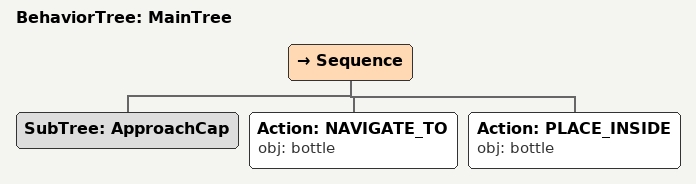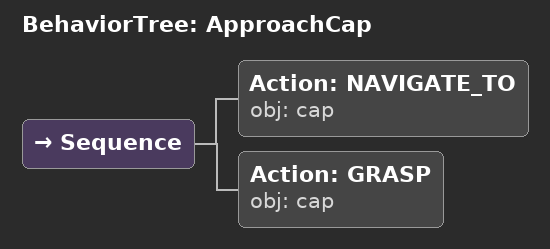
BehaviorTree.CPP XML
<root main_tree_to_execute="MainTree">
  <BehaviorTree ID="MainTree">
    <Sequence>
      <!-- Execute subtree ApproachCap -->
      <SubTree ID="ApproachCap" />
      <!-- Navigate to bottle -->
      <Action ID="NAVIGATE_TO" obj="bottle" />
      <!-- Place inside bottle -->
      <Action ID="PLACE_INSIDE" obj="bottle" />
    </Sequence>
  </BehaviorTree>
  <!-- Subtree definition ApproachCap -->
  <BehaviorTree ID="ApproachCap">
    <Sequence>
      <!-- Navigate to cap -->
      <Action ID="NAVIGATE_TO" obj="cap" />
      <!-- Grasp cap -->
      <Action ID="GRASP" obj="cap" />
    </Sequence>
  </BehaviorTree>
</root>
